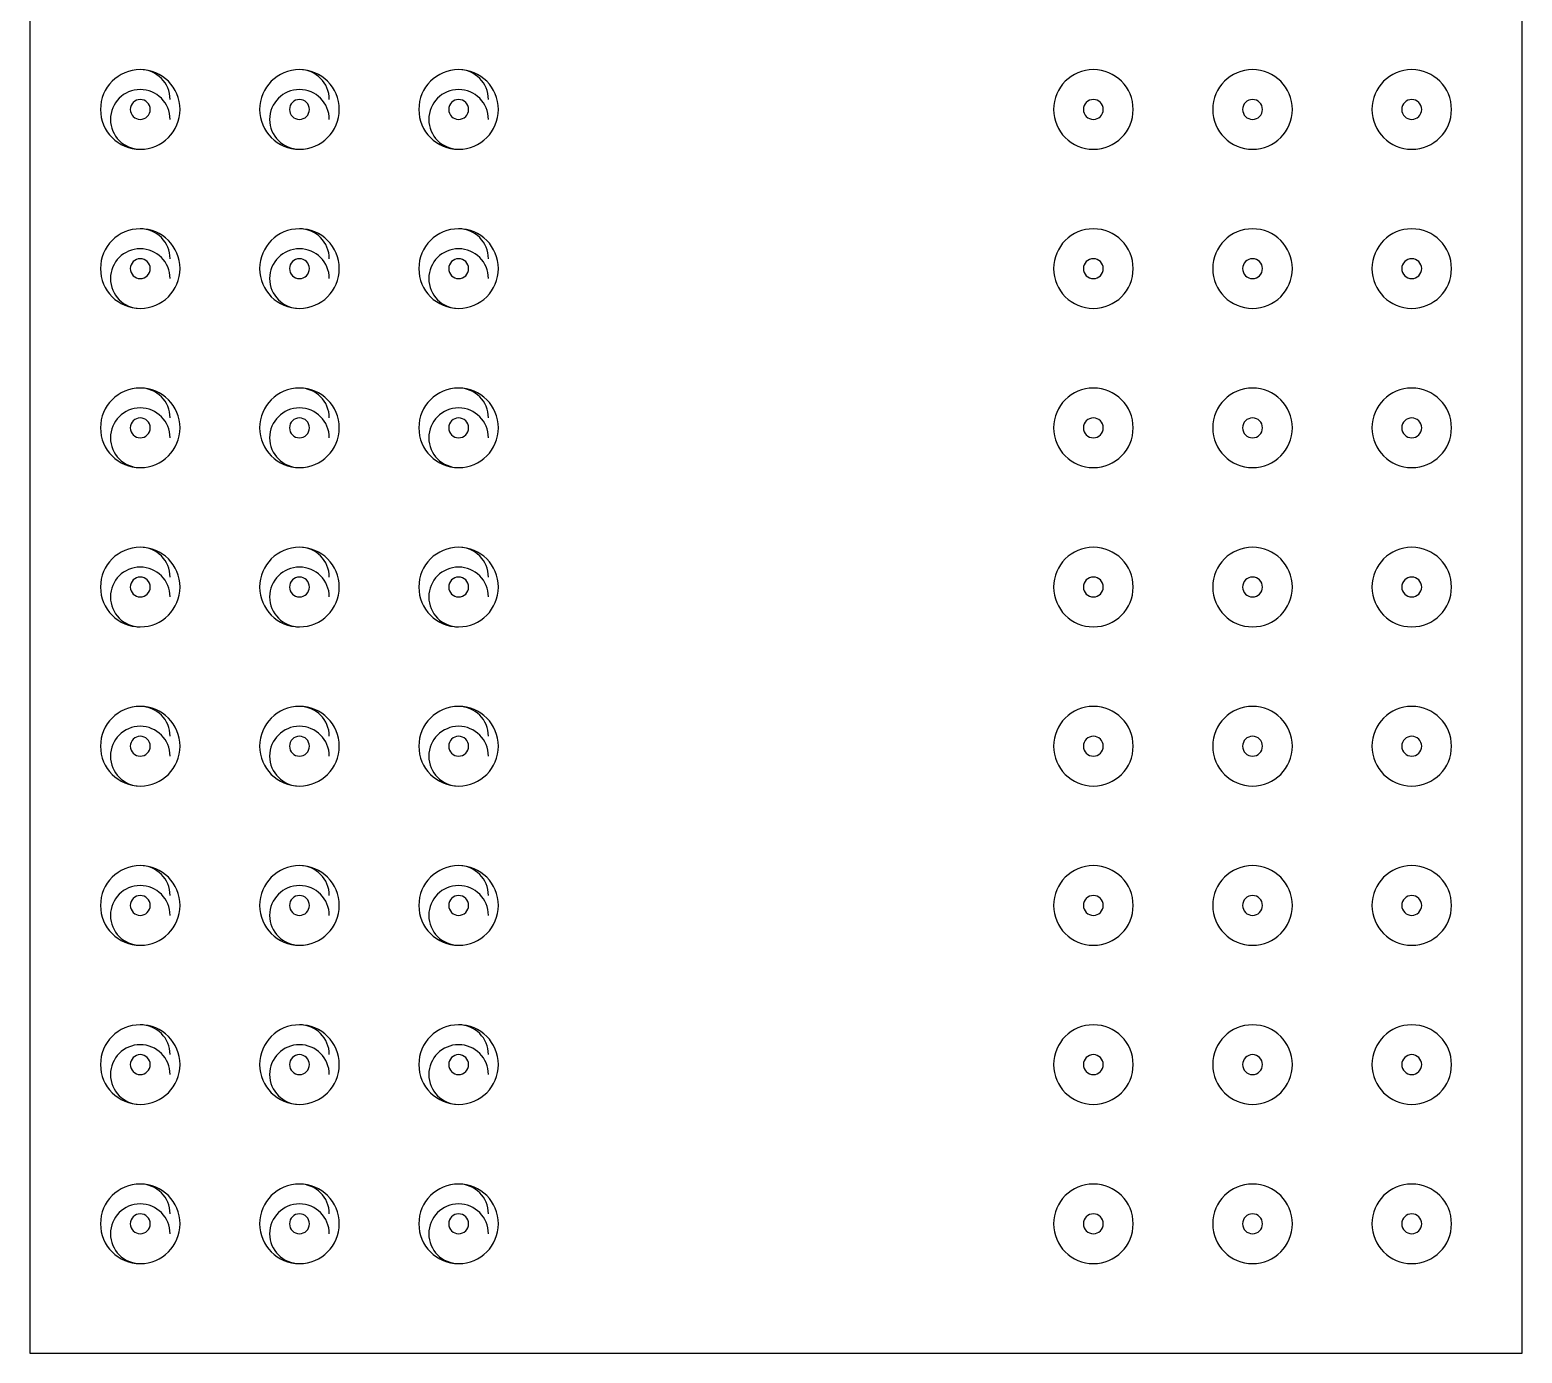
# Model space of a CAD drawing. Header units: millimetres. Extents: x -26.5 to 28.9, y -30 to 30.
# Drawn here: x -6.76 to 0.74, y -18.1 to -11.45 of the extents above; entities that cross this region are included whole.
import ezdxf

# ---------------------------------------------------------------- set-up
doc = ezdxf.new("R2010")
doc.units = ezdxf.units.MM
doc.layers.add('Feature', color=7, linetype='CONTINUOUS')

msp = doc.modelspace()

# ---------------------------------------------------------------- linework, layer by layer
at = {"layer": 'Feature'}
for p, q in [((-6.76, -4.8, 1.9), (-6.76, -18.1, 1.9)), ((-6.76, -4.8, 2.63), (-6.76, -18.1, 2.63)), ((-6.76, -4.8, 2.63), (-6.76, -18.1, 2.63)), ((-6.76, -4.8, 1.9), (-6.76, -18.1, 1.9)), ((0.74, -18.1, 1.9), (0.74, -4.8, 1.9)), ((0.74, -18.1, 2.63), (0.74, -4.8, 2.63)), ((0.74, -18.1, 2.63), (0.74, -4.8, 2.63)), ((0.74, -18.1, 1.9), (0.74, -4.8, 1.9)), ((-6.205, -11.65, 1.75), (-6.205, -11.65, 1.9)), ((-6.205, -11.65, 1.75), (-6.205, -11.65, 1.9)), ((-5.405, -11.65, 1.75), (-5.405, -11.65, 1.9)), ((-5.405, -11.65, 1.75), (-5.405, -11.65, 1.9)), ((-4.605, -11.65, 1.75), (-4.605, -11.65, 1.9)), ((-4.605, -11.65, 1.75), (-4.605, -11.65, 1.9)), ((-1.415, -11.65, 1.75), (-1.415, -11.65, 1.9)), ((-1.415, -11.65, 1.75), (-1.415, -11.65, 1.9)), ((-0.615, -11.65, 1.75), (-0.615, -11.65, 1.9)), ((-0.615, -11.65, 1.75), (-0.615, -11.65, 1.9)), ((0.185, -11.65, 1.75), (0.185, -11.65, 1.9)), ((0.185, -11.65, 1.75), (0.185, -11.65, 1.9)), ((-6.205, -12.05, 1.75), (-6.205, -12.05, 1.9)), ((-6.205, -12.05, 1.75), (-6.205, -12.05, 1.9)), ((-5.405, -12.05, 1.75), (-5.405, -12.05, 1.9)), ((-5.405, -12.05, 1.75), (-5.405, -12.05, 1.9)), ((-4.605, -12.05, 1.75), (-4.605, -12.05, 1.9)), ((-4.605, -12.05, 1.75), (-4.605, -12.05, 1.9)), ((-1.415, -12.05, 1.75), (-1.415, -12.05, 1.9)), ((-1.415, -12.05, 1.75), (-1.415, -12.05, 1.9)), ((-0.615, -12.05, 1.75), (-0.615, -12.05, 1.9)), ((-0.615, -12.05, 1.75), (-0.615, -12.05, 1.9)), ((0.185, -12.05, 1.75), (0.185, -12.05, 1.9)), ((0.185, -12.05, 1.75), (0.185, -12.05, 1.9)), ((-6.205, -12.45, 1.75), (-6.205, -12.45, 1.9)), ((-6.205, -12.45, 1.75), (-6.205, -12.45, 1.9)), ((-5.405, -12.45, 1.75), (-5.405, -12.45, 1.9)), ((-5.405, -12.45, 1.75), (-5.405, -12.45, 1.9)), ((-4.605, -12.45, 1.75), (-4.605, -12.45, 1.9)), ((-4.605, -12.45, 1.75), (-4.605, -12.45, 1.9)), ((-1.415, -12.45, 1.75), (-1.415, -12.45, 1.9)), ((-1.415, -12.45, 1.75), (-1.415, -12.45, 1.9)), ((-0.615, -12.45, 1.75), (-0.615, -12.45, 1.9)), ((-0.615, -12.45, 1.75), (-0.615, -12.45, 1.9)), ((0.185, -12.45, 1.75), (0.185, -12.45, 1.9)), ((0.185, -12.45, 1.75), (0.185, -12.45, 1.9)), ((-6.205, -12.85, 1.75), (-6.205, -12.85, 1.9)), ((-6.205, -12.85, 1.75), (-6.205, -12.85, 1.9)), ((-5.405, -12.85, 1.75), (-5.405, -12.85, 1.9)), ((-5.405, -12.85, 1.75), (-5.405, -12.85, 1.9)), ((-4.605, -12.85, 1.75), (-4.605, -12.85, 1.9)), ((-4.605, -12.85, 1.75), (-4.605, -12.85, 1.9)), ((-1.415, -12.85, 1.75), (-1.415, -12.85, 1.9)), ((-1.415, -12.85, 1.75), (-1.415, -12.85, 1.9)), ((-0.615, -12.85, 1.75), (-0.615, -12.85, 1.9)), ((-0.615, -12.85, 1.75), (-0.615, -12.85, 1.9)), ((0.185, -12.85, 1.75), (0.185, -12.85, 1.9)), ((0.185, -12.85, 1.75), (0.185, -12.85, 1.9)), ((-6.205, -13.25, 1.75), (-6.205, -13.25, 1.9)), ((-6.205, -13.25, 1.75), (-6.205, -13.25, 1.9)), ((-5.405, -13.25, 1.75), (-5.405, -13.25, 1.9)), ((-5.405, -13.25, 1.75), (-5.405, -13.25, 1.9)), ((-4.605, -13.25, 1.75), (-4.605, -13.25, 1.9)), ((-4.605, -13.25, 1.75), (-4.605, -13.25, 1.9)), ((-1.415, -13.25, 1.75), (-1.415, -13.25, 1.9)), ((-1.415, -13.25, 1.75), (-1.415, -13.25, 1.9)), ((-0.615, -13.25, 1.75), (-0.615, -13.25, 1.9)), ((-0.615, -13.25, 1.75), (-0.615, -13.25, 1.9)), ((0.185, -13.25, 1.75), (0.185, -13.25, 1.9)), ((0.185, -13.25, 1.75), (0.185, -13.25, 1.9)), ((-6.205, -13.65, 1.75), (-6.205, -13.65, 1.9)), ((-6.205, -13.65, 1.75), (-6.205, -13.65, 1.9)), ((-5.405, -13.65, 1.75), (-5.405, -13.65, 1.9)), ((-5.405, -13.65, 1.75), (-5.405, -13.65, 1.9)), ((-4.605, -13.65, 1.75), (-4.605, -13.65, 1.9)), ((-4.605, -13.65, 1.75), (-4.605, -13.65, 1.9)), ((-1.415, -13.65, 1.75), (-1.415, -13.65, 1.9)), ((-1.415, -13.65, 1.75), (-1.415, -13.65, 1.9)), ((-0.615, -13.65, 1.75), (-0.615, -13.65, 1.9)), ((-0.615, -13.65, 1.75), (-0.615, -13.65, 1.9)), ((0.185, -13.65, 1.75), (0.185, -13.65, 1.9)), ((0.185, -13.65, 1.75), (0.185, -13.65, 1.9)), ((-6.205, -14.05, 1.75), (-6.205, -14.05, 1.9)), ((-6.205, -14.05, 1.75), (-6.205, -14.05, 1.9)), ((-5.405, -14.05, 1.75), (-5.405, -14.05, 1.9)), ((-5.405, -14.05, 1.75), (-5.405, -14.05, 1.9)), ((-4.605, -14.05, 1.75), (-4.605, -14.05, 1.9)), ((-4.605, -14.05, 1.75), (-4.605, -14.05, 1.9)), ((-1.415, -14.05, 1.75), (-1.415, -14.05, 1.9)), ((-1.415, -14.05, 1.75), (-1.415, -14.05, 1.9)), ((-0.615, -14.05, 1.75), (-0.615, -14.05, 1.9)), ((-0.615, -14.05, 1.75), (-0.615, -14.05, 1.9)), ((0.185, -14.05, 1.75), (0.185, -14.05, 1.9)), ((0.185, -14.05, 1.75), (0.185, -14.05, 1.9)), ((-6.205, -14.45, 1.75), (-6.205, -14.45, 1.9)), ((-6.205, -14.45, 1.75), (-6.205, -14.45, 1.9)), ((-5.405, -14.45, 1.75), (-5.405, -14.45, 1.9)), ((-5.405, -14.45, 1.75), (-5.405, -14.45, 1.9)), ((-4.605, -14.45, 1.75), (-4.605, -14.45, 1.9)), ((-4.605, -14.45, 1.75), (-4.605, -14.45, 1.9)), ((-1.415, -14.45, 1.75), (-1.415, -14.45, 1.9)), ((-1.415, -14.45, 1.75), (-1.415, -14.45, 1.9)), ((-0.615, -14.45, 1.75), (-0.615, -14.45, 1.9)), ((-0.615, -14.45, 1.75), (-0.615, -14.45, 1.9)), ((0.185, -14.45, 1.75), (0.185, -14.45, 1.9)), ((0.185, -14.45, 1.75), (0.185, -14.45, 1.9)), ((-6.205, -14.85, 1.75), (-6.205, -14.85, 1.9)), ((-6.205, -14.85, 1.75), (-6.205, -14.85, 1.9)), ((-5.405, -14.85, 1.75), (-5.405, -14.85, 1.9)), ((-5.405, -14.85, 1.75), (-5.405, -14.85, 1.9)), ((-4.605, -14.85, 1.75), (-4.605, -14.85, 1.9)), ((-4.605, -14.85, 1.75), (-4.605, -14.85, 1.9)), ((-1.415, -14.85, 1.75), (-1.415, -14.85, 1.9)), ((-1.415, -14.85, 1.75), (-1.415, -14.85, 1.9)), ((-0.615, -14.85, 1.75), (-0.615, -14.85, 1.9)), ((-0.615, -14.85, 1.75), (-0.615, -14.85, 1.9)), ((0.185, -14.85, 1.75), (0.185, -14.85, 1.9)), ((0.185, -14.85, 1.75), (0.185, -14.85, 1.9)), ((-6.205, -15.25, 1.75), (-6.205, -15.25, 1.9)), ((-6.205, -15.25, 1.75), (-6.205, -15.25, 1.9)), ((-5.405, -15.25, 1.75), (-5.405, -15.25, 1.9)), ((-5.405, -15.25, 1.75), (-5.405, -15.25, 1.9)), ((-4.605, -15.25, 1.75), (-4.605, -15.25, 1.9)), ((-4.605, -15.25, 1.75), (-4.605, -15.25, 1.9)), ((-1.415, -15.25, 1.75), (-1.415, -15.25, 1.9)), ((-1.415, -15.25, 1.75), (-1.415, -15.25, 1.9)), ((-0.615, -15.25, 1.75), (-0.615, -15.25, 1.9)), ((-0.615, -15.25, 1.75), (-0.615, -15.25, 1.9)), ((0.185, -15.25, 1.75), (0.185, -15.25, 1.9)), ((0.185, -15.25, 1.75), (0.185, -15.25, 1.9)), ((-6.205, -15.65, 1.75), (-6.205, -15.65, 1.9)), ((-6.205, -15.65, 1.75), (-6.205, -15.65, 1.9)), ((-5.405, -15.65, 1.75), (-5.405, -15.65, 1.9)), ((-5.405, -15.65, 1.75), (-5.405, -15.65, 1.9)), ((-4.605, -15.65, 1.75), (-4.605, -15.65, 1.9)), ((-4.605, -15.65, 1.75), (-4.605, -15.65, 1.9)), ((-1.415, -15.65, 1.75), (-1.415, -15.65, 1.9)), ((-1.415, -15.65, 1.75), (-1.415, -15.65, 1.9)), ((-0.615, -15.65, 1.75), (-0.615, -15.65, 1.9)), ((-0.615, -15.65, 1.75), (-0.615, -15.65, 1.9)), ((0.185, -15.65, 1.75), (0.185, -15.65, 1.9)), ((0.185, -15.65, 1.75), (0.185, -15.65, 1.9)), ((-6.205, -16.05, 1.75), (-6.205, -16.05, 1.9)), ((-6.205, -16.05, 1.75), (-6.205, -16.05, 1.9)), ((-5.405, -16.05, 1.75), (-5.405, -16.05, 1.9)), ((-5.405, -16.05, 1.75), (-5.405, -16.05, 1.9)), ((-4.605, -16.05, 1.75), (-4.605, -16.05, 1.9)), ((-4.605, -16.05, 1.75), (-4.605, -16.05, 1.9)), ((-1.415, -16.05, 1.75), (-1.415, -16.05, 1.9)), ((-1.415, -16.05, 1.75), (-1.415, -16.05, 1.9)), ((-0.615, -16.05, 1.75), (-0.615, -16.05, 1.9)), ((-0.615, -16.05, 1.75), (-0.615, -16.05, 1.9)), ((0.185, -16.05, 1.75), (0.185, -16.05, 1.9)), ((0.185, -16.05, 1.75), (0.185, -16.05, 1.9)), ((-6.205, -16.45, 1.75), (-6.205, -16.45, 1.9)), ((-6.205, -16.45, 1.75), (-6.205, -16.45, 1.9)), ((-5.405, -16.45, 1.75), (-5.405, -16.45, 1.9)), ((-5.405, -16.45, 1.75), (-5.405, -16.45, 1.9)), ((-4.605, -16.45, 1.75), (-4.605, -16.45, 1.9)), ((-4.605, -16.45, 1.75), (-4.605, -16.45, 1.9)), ((-1.415, -16.45, 1.75), (-1.415, -16.45, 1.9)), ((-1.415, -16.45, 1.75), (-1.415, -16.45, 1.9)), ((-0.615, -16.45, 1.75), (-0.615, -16.45, 1.9)), ((-0.615, -16.45, 1.75), (-0.615, -16.45, 1.9)), ((0.185, -16.45, 1.75), (0.185, -16.45, 1.9)), ((0.185, -16.45, 1.75), (0.185, -16.45, 1.9)), ((-6.205, -16.85, 1.75), (-6.205, -16.85, 1.9)), ((-6.205, -16.85, 1.75), (-6.205, -16.85, 1.9)), ((-5.405, -16.85, 1.75), (-5.405, -16.85, 1.9)), ((-5.405, -16.85, 1.75), (-5.405, -16.85, 1.9)), ((-4.605, -16.85, 1.75), (-4.605, -16.85, 1.9)), ((-4.605, -16.85, 1.75), (-4.605, -16.85, 1.9)), ((-1.415, -16.85, 1.75), (-1.415, -16.85, 1.9)), ((-1.415, -16.85, 1.75), (-1.415, -16.85, 1.9)), ((-0.615, -16.85, 1.75), (-0.615, -16.85, 1.9)), ((-0.615, -16.85, 1.75), (-0.615, -16.85, 1.9)), ((0.185, -16.85, 1.75), (0.185, -16.85, 1.9)), ((0.185, -16.85, 1.75), (0.185, -16.85, 1.9)), ((-6.205, -17.25, 1.75), (-6.205, -17.25, 1.9)), ((-6.205, -17.25, 1.75), (-6.205, -17.25, 1.9)), ((-5.405, -17.25, 1.75), (-5.405, -17.25, 1.9)), ((-5.405, -17.25, 1.75), (-5.405, -17.25, 1.9)), ((-4.605, -17.25, 1.75), (-4.605, -17.25, 1.9)), ((-4.605, -17.25, 1.75), (-4.605, -17.25, 1.9)), ((-1.415, -17.25, 1.75), (-1.415, -17.25, 1.9)), ((-1.415, -17.25, 1.75), (-1.415, -17.25, 1.9)), ((-0.615, -17.25, 1.75), (-0.615, -17.25, 1.9)), ((-0.615, -17.25, 1.75), (-0.615, -17.25, 1.9)), ((0.185, -17.25, 1.75), (0.185, -17.25, 1.9)), ((0.185, -17.25, 1.75), (0.185, -17.25, 1.9)), ((-6.205, -17.65, 1.75), (-6.205, -17.65, 1.9)), ((-6.205, -17.65, 1.75), (-6.205, -17.65, 1.9)), ((-5.405, -17.65, 1.75), (-5.405, -17.65, 1.9)), ((-5.405, -17.65, 1.75), (-5.405, -17.65, 1.9)), ((-4.605, -17.65, 1.75), (-4.605, -17.65, 1.9)), ((-4.605, -17.65, 1.75), (-4.605, -17.65, 1.9)), ((-1.415, -17.65, 1.75), (-1.415, -17.65, 1.9)), ((-1.415, -17.65, 1.75), (-1.415, -17.65, 1.9)), ((-0.615, -17.65, 1.75), (-0.615, -17.65, 1.9)), ((-0.615, -17.65, 1.75), (-0.615, -17.65, 1.9)), ((0.185, -17.65, 1.75), (0.185, -17.65, 1.9)), ((0.185, -17.65, 1.75), (0.185, -17.65, 1.9)), ((-6.76, -18.1, 2.63), (-6.76, -18.1, 1.9)), ((-6.76, -18.1, 1.9), (0.74, -18.1, 1.9)), ((-6.76, -18.1, 2.63), (0.74, -18.1, 2.63)), ((-6.76, -18.1, 2.63), (-6.76, -18.1, 1.9)), ((-6.76, -18.1, 2.63), (0.74, -18.1, 2.63)), ((-6.76, -18.1, 1.9), (0.74, -18.1, 1.9)), ((0.74, -18.1, 2.63), (0.74, -18.1, 1.9)), ((0.74, -18.1, 2.63), (0.74, -18.1, 1.9))]:
    msp.add_line(p, q, dxfattribs=at)
for centre, radius, start, end in [((-6.205, -11.85, 1.9), 0.2, 90, -90), ((-6.205, -11.85, 1.75), 0.2, 90, -90), ((-6.205, -11.85, 1.9), 0.2, 90, -90), ((-6.205, -11.85, 1.75), 0.2, 90, -90), ((-6.205, -11.85, 1.75), 0.2, -90, 90), ((-6.205, -11.8, 1.75), 0.15, 0, 90), ((-6.205, -11.85, 1.75), 0.2, -90, 90), ((-6.205, -11.85, 1.9), 0.2, -90, 90), ((-6.205, -11.85, 1.9), 0.2, -90, 90), ((-6.205, -11.8, 1.75), 0.15, 0, 90), ((-5.405, -11.85, 1.9), 0.2, 90, -90), ((-5.405, -11.85, 1.75), 0.2, 90, -90), ((-5.405, -11.85, 1.9), 0.2, 90, -90), ((-5.405, -11.85, 1.75), 0.2, 90, -90), ((-5.405, -11.85, 1.75), 0.2, -90, 90), ((-5.405, -11.8, 1.75), 0.15, 0, 90), ((-5.405, -11.85, 1.75), 0.2, -90, 90), ((-5.405, -11.85, 1.9), 0.2, -90, 90), ((-5.405, -11.85, 1.9), 0.2, -90, 90), ((-5.405, -11.8, 1.75), 0.15, 0, 90), ((-4.605, -11.85, 1.9), 0.2, 90, -90), ((-4.605, -11.85, 1.75), 0.2, 90, -90), ((-4.605, -11.85, 1.9), 0.2, 90, -90), ((-4.605, -11.85, 1.75), 0.2, 90, -90), ((-4.605, -11.85, 1.75), 0.2, -90, 90), ((-4.605, -11.8, 1.75), 0.15, 0, 90), ((-4.605, -11.85, 1.75), 0.2, -90, 90), ((-4.605, -11.85, 1.9), 0.2, -90, 90), ((-4.605, -11.85, 1.9), 0.2, -90, 90), ((-4.605, -11.8, 1.75), 0.15, 0, 90), ((-1.415, -11.85, 1.9), 0.2, 90, -90), ((-1.415, -11.85, 1.75), 0.2, 90, -90), ((-1.415, -11.85, 1.9), 0.2, 90, -90), ((-1.415, -11.85, 1.75), 0.2, 90, -90), ((-1.415, -11.85, 1.75), 0.2, -90, 90), ((-1.415, -11.85, 1.75), 0.2, -90, 90), ((-1.415, -11.85, 1.9), 0.2, -90, 90), ((-1.415, -11.85, 1.9), 0.2, -90, 90), ((-0.615, -11.85, 1.9), 0.2, 90, -90), ((-0.615, -11.85, 1.75), 0.2, 90, -90), ((-0.615, -11.85, 1.9), 0.2, 90, -90), ((-0.615, -11.85, 1.75), 0.2, 90, -90), ((-0.615, -11.85, 1.75), 0.2, -90, 90), ((-0.615, -11.85, 1.75), 0.2, -90, 90), ((-0.615, -11.85, 1.9), 0.2, -90, 90), ((-0.615, -11.85, 1.9), 0.2, -90, 90), ((0.185, -11.85, 1.9), 0.2, 90, -90), ((0.185, -11.85, 1.75), 0.2, 90, -90), ((0.185, -11.85, 1.9), 0.2, 90, -90), ((0.185, -11.85, 1.75), 0.2, 90, -90), ((0.185, -11.85, 1.75), 0.2, -90, 90), ((0.185, -11.85, 1.75), 0.2, -90, 90), ((0.185, -11.85, 1.9), 0.2, -90, 90), ((0.185, -11.85, 1.9), 0.2, -90, 90), ((-6.205, -11.9, 1.75), 0.15, 0, -90), ((-6.205, -11.9, 1.75), 0.15, 0, -90), ((-5.405, -11.9, 1.75), 0.15, 0, -90), ((-5.405, -11.9, 1.75), 0.15, 0, -90), ((-4.605, -11.9, 1.75), 0.15, 0, -90), ((-4.605, -11.9, 1.75), 0.15, 0, -90), ((-6.205, -11.85, 1.6), 0.05, 90, -90), ((-6.205, -11.85, 1.6), 0.05, 90, -90), ((-6.205, -11.85, 1.6), 0.05, -90, 90), ((-6.205, -11.85, 1.6), 0.05, -90, 90), ((-5.405, -11.85, 1.6), 0.05, 90, -90), ((-5.405, -11.85, 1.6), 0.05, 90, -90), ((-5.405, -11.85, 1.6), 0.05, -90, 90), ((-5.405, -11.85, 1.6), 0.05, -90, 90), ((-4.605, -11.85, 1.6), 0.05, 90, -90), ((-4.605, -11.85, 1.6), 0.05, 90, -90), ((-4.605, -11.85, 1.6), 0.05, -90, 90), ((-4.605, -11.85, 1.6), 0.05, -90, 90), ((-1.415, -11.85, 1.6), 0.05, 90, -90), ((-1.415, -11.85, 1.6), 0.05, 90, -90), ((-1.415, -11.85, 1.6), 0.05, -90, 90), ((-1.415, -11.8, 1.75), 0, 90, 0), ((-1.415, -11.85, 1.6), 0.05, -90, 90), ((-1.415, -11.8, 1.75), 0, 90, 0), ((-0.615, -11.85, 1.6), 0.05, 90, -90), ((-0.615, -11.85, 1.6), 0.05, 90, -90), ((-0.615, -11.85, 1.6), 0.05, -90, 90), ((-0.615, -11.8, 1.75), 0, 90, 0), ((-0.615, -11.85, 1.6), 0.05, -90, 90), ((-0.615, -11.8, 1.75), 0, 90, 0), ((0.185, -11.85, 1.6), 0.05, 90, -90), ((0.185, -11.85, 1.6), 0.05, 90, -90), ((0.185, -11.85, 1.6), 0.05, -90, 90), ((0.185, -11.8, 1.75), 0, 90, 0), ((0.185, -11.85, 1.6), 0.05, -90, 90), ((0.185, -11.8, 1.75), 0, 90, 0), ((-1.415, -11.9, 1.75), 0, -90, 0), ((-1.415, -11.9, 1.75), 0, -90, 0), ((-0.615, -11.9, 1.75), 0, -90, 0), ((-0.615, -11.9, 1.75), 0, -90, 0), ((0.185, -11.9, 1.75), 0, -90, 0), ((0.185, -11.9, 1.75), 0, -90, 0), ((-6.205, -12.6, 1.75), 0.15, 0, 90), ((-6.205, -12.6, 1.75), 0.15, 0, 90), ((-5.405, -12.6, 1.75), 0.15, 0, 90), ((-5.405, -12.6, 1.75), 0.15, 0, 90), ((-4.605, -12.6, 1.75), 0.15, 0, 90), ((-4.605, -12.6, 1.75), 0.15, 0, 90), ((-6.205, -12.65, 1.9), 0.2, 90, -90), ((-6.205, -12.65, 1.75), 0.2, 90, -90), ((-6.205, -12.65, 1.9), 0.2, 90, -90), ((-6.205, -12.65, 1.75), 0.2, 90, -90), ((-6.205, -12.65, 1.75), 0.2, -90, 90), ((-6.205, -12.65, 1.75), 0.2, -90, 90), ((-6.205, -12.65, 1.9), 0.2, -90, 90), ((-6.205, -12.65, 1.9), 0.2, -90, 90), ((-5.405, -12.65, 1.9), 0.2, 90, -90), ((-5.405, -12.65, 1.75), 0.2, 90, -90), ((-5.405, -12.65, 1.9), 0.2, 90, -90), ((-5.405, -12.65, 1.75), 0.2, 90, -90), ((-5.405, -12.65, 1.75), 0.2, -90, 90), ((-5.405, -12.65, 1.75), 0.2, -90, 90), ((-5.405, -12.65, 1.9), 0.2, -90, 90), ((-5.405, -12.65, 1.9), 0.2, -90, 90), ((-4.605, -12.65, 1.9), 0.2, 90, -90), ((-4.605, -12.65, 1.75), 0.2, 90, -90), ((-4.605, -12.65, 1.9), 0.2, 90, -90), ((-4.605, -12.65, 1.75), 0.2, 90, -90), ((-4.605, -12.65, 1.75), 0.2, -90, 90), ((-4.605, -12.65, 1.75), 0.2, -90, 90), ((-4.605, -12.65, 1.9), 0.2, -90, 90), ((-4.605, -12.65, 1.9), 0.2, -90, 90), ((-1.415, -12.65, 1.9), 0.2, 90, -90), ((-1.415, -12.65, 1.75), 0.2, 90, -90), ((-1.415, -12.65, 1.9), 0.2, 90, -90), ((-1.415, -12.65, 1.75), 0.2, 90, -90), ((-1.415, -12.65, 1.75), 0.2, -90, 90), ((-1.415, -12.65, 1.75), 0.2, -90, 90), ((-1.415, -12.65, 1.9), 0.2, -90, 90), ((-1.415, -12.65, 1.9), 0.2, -90, 90), ((-0.615, -12.65, 1.9), 0.2, 90, -90), ((-0.615, -12.65, 1.75), 0.2, 90, -90), ((-0.615, -12.65, 1.9), 0.2, 90, -90), ((-0.615, -12.65, 1.75), 0.2, 90, -90), ((-0.615, -12.65, 1.75), 0.2, -90, 90), ((-0.615, -12.65, 1.75), 0.2, -90, 90), ((-0.615, -12.65, 1.9), 0.2, -90, 90), ((-0.615, -12.65, 1.9), 0.2, -90, 90), ((0.185, -12.65, 1.9), 0.2, 90, -90), ((0.185, -12.65, 1.75), 0.2, 90, -90), ((0.185, -12.65, 1.9), 0.2, 90, -90), ((0.185, -12.65, 1.75), 0.2, 90, -90), ((0.185, -12.65, 1.75), 0.2, -90, 90), ((0.185, -12.65, 1.75), 0.2, -90, 90), ((0.185, -12.65, 1.9), 0.2, -90, 90), ((0.185, -12.65, 1.9), 0.2, -90, 90), ((-6.205, -12.7, 1.75), 0.15, 0, -90), ((-6.205, -12.7, 1.75), 0.15, 0, -90), ((-6.205, -12.65, 1.6), 0.05, 90, -90), ((-6.205, -12.65, 1.6), 0.05, 90, -90), ((-6.205, -12.65, 1.6), 0.05, -90, 90), ((-6.205, -12.65, 1.6), 0.05, -90, 90), ((-5.405, -12.7, 1.75), 0.15, 0, -90), ((-5.405, -12.7, 1.75), 0.15, 0, -90), ((-5.405, -12.65, 1.6), 0.05, 90, -90), ((-5.405, -12.65, 1.6), 0.05, 90, -90), ((-5.405, -12.65, 1.6), 0.05, -90, 90), ((-5.405, -12.65, 1.6), 0.05, -90, 90), ((-4.605, -12.7, 1.75), 0.15, 0, -90), ((-4.605, -12.7, 1.75), 0.15, 0, -90), ((-4.605, -12.65, 1.6), 0.05, 90, -90), ((-4.605, -12.65, 1.6), 0.05, 90, -90), ((-4.605, -12.65, 1.6), 0.05, -90, 90), ((-4.605, -12.65, 1.6), 0.05, -90, 90), ((-1.415, -12.65, 1.6), 0.05, 90, -90), ((-1.415, -12.65, 1.6), 0.05, 90, -90), ((-1.415, -12.65, 1.6), 0.05, -90, 90), ((-1.415, -12.6, 1.75), 0, 90, 0), ((-1.415, -12.65, 1.6), 0.05, -90, 90), ((-1.415, -12.6, 1.75), 0, 90, 0), ((-0.615, -12.65, 1.6), 0.05, 90, -90), ((-0.615, -12.65, 1.6), 0.05, 90, -90), ((-0.615, -12.65, 1.6), 0.05, -90, 90), ((-0.615, -12.6, 1.75), 0, 90, 0), ((-0.615, -12.65, 1.6), 0.05, -90, 90), ((-0.615, -12.6, 1.75), 0, 90, 0), ((0.185, -12.65, 1.6), 0.05, 90, -90), ((0.185, -12.65, 1.6), 0.05, 90, -90), ((0.185, -12.65, 1.6), 0.05, -90, 90), ((0.185, -12.6, 1.75), 0, 90, 0), ((0.185, -12.65, 1.6), 0.05, -90, 90), ((0.185, -12.6, 1.75), 0, 90, 0), ((-1.415, -12.7, 1.75), 0, -90, 0), ((-1.415, -12.7, 1.75), 0, -90, 0), ((-0.615, -12.7, 1.75), 0, -90, 0), ((-0.615, -12.7, 1.75), 0, -90, 0), ((0.185, -12.7, 1.75), 0, -90, 0), ((0.185, -12.7, 1.75), 0, -90, 0), ((-6.205, -13.45, 1.9), 0.2, 90, -90), ((-6.205, -13.45, 1.75), 0.2, 90, -90), ((-6.205, -13.45, 1.9), 0.2, 90, -90), ((-6.205, -13.45, 1.75), 0.2, 90, -90), ((-6.205, -13.45, 1.75), 0.2, -90, 90), ((-6.205, -13.4, 1.75), 0.15, 0, 90), ((-6.205, -13.45, 1.75), 0.2, -90, 90), ((-6.205, -13.45, 1.9), 0.2, -90, 90), ((-6.205, -13.45, 1.9), 0.2, -90, 90), ((-6.205, -13.4, 1.75), 0.15, 0, 90), ((-5.405, -13.45, 1.9), 0.2, 90, -90), ((-5.405, -13.45, 1.75), 0.2, 90, -90), ((-5.405, -13.45, 1.9), 0.2, 90, -90), ((-5.405, -13.45, 1.75), 0.2, 90, -90), ((-5.405, -13.45, 1.75), 0.2, -90, 90), ((-5.405, -13.4, 1.75), 0.15, 0, 90), ((-5.405, -13.45, 1.75), 0.2, -90, 90), ((-5.405, -13.45, 1.9), 0.2, -90, 90), ((-5.405, -13.45, 1.9), 0.2, -90, 90), ((-5.405, -13.4, 1.75), 0.15, 0, 90), ((-4.605, -13.45, 1.9), 0.2, 90, -90), ((-4.605, -13.45, 1.75), 0.2, 90, -90), ((-4.605, -13.45, 1.9), 0.2, 90, -90), ((-4.605, -13.45, 1.75), 0.2, 90, -90), ((-4.605, -13.45, 1.75), 0.2, -90, 90), ((-4.605, -13.4, 1.75), 0.15, 0, 90), ((-4.605, -13.45, 1.75), 0.2, -90, 90), ((-4.605, -13.45, 1.9), 0.2, -90, 90), ((-4.605, -13.45, 1.9), 0.2, -90, 90), ((-4.605, -13.4, 1.75), 0.15, 0, 90), ((-1.415, -13.45, 1.9), 0.2, 90, -90), ((-1.415, -13.45, 1.75), 0.2, 90, -90), ((-1.415, -13.45, 1.9), 0.2, 90, -90), ((-1.415, -13.45, 1.75), 0.2, 90, -90), ((-1.415, -13.45, 1.75), 0.2, -90, 90), ((-1.415, -13.45, 1.75), 0.2, -90, 90), ((-1.415, -13.45, 1.9), 0.2, -90, 90), ((-1.415, -13.45, 1.9), 0.2, -90, 90), ((-0.615, -13.45, 1.9), 0.2, 90, -90), ((-0.615, -13.45, 1.75), 0.2, 90, -90), ((-0.615, -13.45, 1.9), 0.2, 90, -90), ((-0.615, -13.45, 1.75), 0.2, 90, -90), ((-0.615, -13.45, 1.75), 0.2, -90, 90), ((-0.615, -13.45, 1.75), 0.2, -90, 90), ((-0.615, -13.45, 1.9), 0.2, -90, 90), ((-0.615, -13.45, 1.9), 0.2, -90, 90), ((0.185, -13.45, 1.9), 0.2, 90, -90), ((0.185, -13.45, 1.75), 0.2, 90, -90), ((0.185, -13.45, 1.9), 0.2, 90, -90), ((0.185, -13.45, 1.75), 0.2, 90, -90), ((0.185, -13.45, 1.75), 0.2, -90, 90), ((0.185, -13.45, 1.75), 0.2, -90, 90), ((0.185, -13.45, 1.9), 0.2, -90, 90), ((0.185, -13.45, 1.9), 0.2, -90, 90), ((-6.205, -13.5, 1.75), 0.15, 0, -90), ((-6.205, -13.5, 1.75), 0.15, 0, -90), ((-5.405, -13.5, 1.75), 0.15, 0, -90), ((-5.405, -13.5, 1.75), 0.15, 0, -90), ((-4.605, -13.5, 1.75), 0.15, 0, -90), ((-4.605, -13.5, 1.75), 0.15, 0, -90), ((-6.205, -13.45, 1.6), 0.05, 90, -90), ((-6.205, -13.45, 1.6), 0.05, 90, -90), ((-6.205, -13.45, 1.6), 0.05, -90, 90), ((-6.205, -13.45, 1.6), 0.05, -90, 90), ((-5.405, -13.45, 1.6), 0.05, 90, -90), ((-5.405, -13.45, 1.6), 0.05, 90, -90), ((-5.405, -13.45, 1.6), 0.05, -90, 90), ((-5.405, -13.45, 1.6), 0.05, -90, 90), ((-4.605, -13.45, 1.6), 0.05, 90, -90), ((-4.605, -13.45, 1.6), 0.05, 90, -90), ((-4.605, -13.45, 1.6), 0.05, -90, 90), ((-4.605, -13.45, 1.6), 0.05, -90, 90), ((-1.415, -13.45, 1.6), 0.05, 90, -90), ((-1.415, -13.45, 1.6), 0.05, 90, -90), ((-1.415, -13.45, 1.6), 0.05, -90, 90), ((-1.415, -13.4, 1.75), 0, 90, 0), ((-1.415, -13.45, 1.6), 0.05, -90, 90), ((-1.415, -13.4, 1.75), 0, 90, 0), ((-0.615, -13.45, 1.6), 0.05, 90, -90), ((-0.615, -13.45, 1.6), 0.05, 90, -90), ((-0.615, -13.45, 1.6), 0.05, -90, 90), ((-0.615, -13.4, 1.75), 0, 90, 0), ((-0.615, -13.45, 1.6), 0.05, -90, 90), ((-0.615, -13.4, 1.75), 0, 90, 0), ((0.185, -13.45, 1.6), 0.05, 90, -90), ((0.185, -13.45, 1.6), 0.05, 90, -90), ((0.185, -13.45, 1.6), 0.05, -90, 90), ((0.185, -13.4, 1.75), 0, 90, 0), ((0.185, -13.45, 1.6), 0.05, -90, 90), ((0.185, -13.4, 1.75), 0, 90, 0), ((-1.415, -13.5, 1.75), 0, -90, 0), ((-1.415, -13.5, 1.75), 0, -90, 0), ((-0.615, -13.5, 1.75), 0, -90, 0), ((-0.615, -13.5, 1.75), 0, -90, 0), ((0.185, -13.5, 1.75), 0, -90, 0), ((0.185, -13.5, 1.75), 0, -90, 0), ((-6.205, -14.25, 1.9), 0.2, 90, -90), ((-6.205, -14.25, 1.75), 0.2, 90, -90), ((-6.205, -14.25, 1.9), 0.2, 90, -90), ((-6.205, -14.25, 1.75), 0.2, 90, -90), ((-6.205, -14.25, 1.75), 0.2, -90, 90), ((-6.205, -14.2, 1.75), 0.15, 0, 90), ((-6.205, -14.25, 1.75), 0.2, -90, 90), ((-6.205, -14.25, 1.9), 0.2, -90, 90), ((-6.205, -14.25, 1.9), 0.2, -90, 90), ((-6.205, -14.2, 1.75), 0.15, 0, 90), ((-5.405, -14.25, 1.9), 0.2, 90, -90), ((-5.405, -14.25, 1.75), 0.2, 90, -90), ((-5.405, -14.25, 1.9), 0.2, 90, -90), ((-5.405, -14.25, 1.75), 0.2, 90, -90), ((-5.405, -14.25, 1.75), 0.2, -90, 90), ((-5.405, -14.2, 1.75), 0.15, 0, 90), ((-5.405, -14.25, 1.75), 0.2, -90, 90), ((-5.405, -14.25, 1.9), 0.2, -90, 90), ((-5.405, -14.25, 1.9), 0.2, -90, 90), ((-5.405, -14.2, 1.75), 0.15, 0, 90), ((-4.605, -14.25, 1.9), 0.2, 90, -90), ((-4.605, -14.25, 1.75), 0.2, 90, -90), ((-4.605, -14.25, 1.9), 0.2, 90, -90), ((-4.605, -14.25, 1.75), 0.2, 90, -90), ((-4.605, -14.25, 1.75), 0.2, -90, 90), ((-4.605, -14.2, 1.75), 0.15, 0, 90), ((-4.605, -14.25, 1.75), 0.2, -90, 90), ((-4.605, -14.25, 1.9), 0.2, -90, 90), ((-4.605, -14.25, 1.9), 0.2, -90, 90), ((-4.605, -14.2, 1.75), 0.15, 0, 90), ((-1.415, -14.25, 1.9), 0.2, 90, -90), ((-1.415, -14.25, 1.75), 0.2, 90, -90), ((-1.415, -14.25, 1.9), 0.2, 90, -90), ((-1.415, -14.25, 1.75), 0.2, 90, -90), ((-1.415, -14.25, 1.75), 0.2, -90, 90), ((-1.415, -14.25, 1.75), 0.2, -90, 90), ((-1.415, -14.25, 1.9), 0.2, -90, 90), ((-1.415, -14.25, 1.9), 0.2, -90, 90), ((-0.615, -14.25, 1.9), 0.2, 90, -90), ((-0.615, -14.25, 1.75), 0.2, 90, -90), ((-0.615, -14.25, 1.9), 0.2, 90, -90), ((-0.615, -14.25, 1.75), 0.2, 90, -90), ((-0.615, -14.25, 1.75), 0.2, -90, 90), ((-0.615, -14.25, 1.75), 0.2, -90, 90), ((-0.615, -14.25, 1.9), 0.2, -90, 90), ((-0.615, -14.25, 1.9), 0.2, -90, 90), ((0.185, -14.25, 1.9), 0.2, 90, -90), ((0.185, -14.25, 1.75), 0.2, 90, -90), ((0.185, -14.25, 1.9), 0.2, 90, -90), ((0.185, -14.25, 1.75), 0.2, 90, -90), ((0.185, -14.25, 1.75), 0.2, -90, 90), ((0.185, -14.25, 1.75), 0.2, -90, 90), ((0.185, -14.25, 1.9), 0.2, -90, 90), ((0.185, -14.25, 1.9), 0.2, -90, 90), ((-6.205, -14.3, 1.75), 0.15, 0, -90), ((-6.205, -14.3, 1.75), 0.15, 0, -90), ((-5.405, -14.3, 1.75), 0.15, 0, -90), ((-5.405, -14.3, 1.75), 0.15, 0, -90), ((-4.605, -14.3, 1.75), 0.15, 0, -90), ((-4.605, -14.3, 1.75), 0.15, 0, -90), ((-6.205, -14.25, 1.6), 0.05, 90, -90), ((-6.205, -14.25, 1.6), 0.05, 90, -90), ((-6.205, -14.25, 1.6), 0.05, -90, 90), ((-6.205, -14.25, 1.6), 0.05, -90, 90), ((-5.405, -14.25, 1.6), 0.05, 90, -90), ((-5.405, -14.25, 1.6), 0.05, 90, -90), ((-5.405, -14.25, 1.6), 0.05, -90, 90), ((-5.405, -14.25, 1.6), 0.05, -90, 90), ((-4.605, -14.25, 1.6), 0.05, 90, -90), ((-4.605, -14.25, 1.6), 0.05, 90, -90), ((-4.605, -14.25, 1.6), 0.05, -90, 90), ((-4.605, -14.25, 1.6), 0.05, -90, 90), ((-1.415, -14.25, 1.6), 0.05, 90, -90), ((-1.415, -14.25, 1.6), 0.05, 90, -90), ((-1.415, -14.25, 1.6), 0.05, -90, 90), ((-1.415, -14.2, 1.75), 0, 90, 0), ((-1.415, -14.25, 1.6), 0.05, -90, 90), ((-1.415, -14.2, 1.75), 0, 90, 0), ((-0.615, -14.25, 1.6), 0.05, 90, -90), ((-0.615, -14.25, 1.6), 0.05, 90, -90), ((-0.615, -14.25, 1.6), 0.05, -90, 90), ((-0.615, -14.2, 1.75), 0, 90, 0), ((-0.615, -14.25, 1.6), 0.05, -90, 90), ((-0.615, -14.2, 1.75), 0, 90, 0), ((0.185, -14.25, 1.6), 0.05, 90, -90), ((0.185, -14.25, 1.6), 0.05, 90, -90), ((0.185, -14.25, 1.6), 0.05, -90, 90), ((0.185, -14.2, 1.75), 0, 90, 0), ((0.185, -14.25, 1.6), 0.05, -90, 90), ((0.185, -14.2, 1.75), 0, 90, 0), ((-1.415, -14.3, 1.75), 0, -90, 0), ((-1.415, -14.3, 1.75), 0, -90, 0), ((-0.615, -14.3, 1.75), 0, -90, 0), ((-0.615, -14.3, 1.75), 0, -90, 0), ((0.185, -14.3, 1.75), 0, -90, 0), ((0.185, -14.3, 1.75), 0, -90, 0), ((-6.205, -15, 1.75), 0.15, 0, 90), ((-6.205, -15, 1.75), 0.15, 0, 90), ((-5.405, -15, 1.75), 0.15, 0, 90), ((-5.405, -15, 1.75), 0.15, 0, 90), ((-4.605, -15, 1.75), 0.15, 0, 90), ((-4.605, -15, 1.75), 0.15, 0, 90), ((-6.205, -15.05, 1.9), 0.2, 90, -90), ((-6.205, -15.05, 1.75), 0.2, 90, -90), ((-6.205, -15.05, 1.9), 0.2, 90, -90), ((-6.205, -15.05, 1.75), 0.2, 90, -90), ((-6.205, -15.05, 1.75), 0.2, -90, 90), ((-6.205, -15.05, 1.75), 0.2, -90, 90), ((-6.205, -15.05, 1.9), 0.2, -90, 90), ((-6.205, -15.05, 1.9), 0.2, -90, 90), ((-5.405, -15.05, 1.9), 0.2, 90, -90), ((-5.405, -15.05, 1.75), 0.2, 90, -90), ((-5.405, -15.05, 1.9), 0.2, 90, -90), ((-5.405, -15.05, 1.75), 0.2, 90, -90), ((-5.405, -15.05, 1.75), 0.2, -90, 90), ((-5.405, -15.05, 1.75), 0.2, -90, 90), ((-5.405, -15.05, 1.9), 0.2, -90, 90), ((-5.405, -15.05, 1.9), 0.2, -90, 90), ((-4.605, -15.05, 1.9), 0.2, 90, -90), ((-4.605, -15.05, 1.75), 0.2, 90, -90), ((-4.605, -15.05, 1.9), 0.2, 90, -90), ((-4.605, -15.05, 1.75), 0.2, 90, -90), ((-4.605, -15.05, 1.75), 0.2, -90, 90), ((-4.605, -15.05, 1.75), 0.2, -90, 90), ((-4.605, -15.05, 1.9), 0.2, -90, 90), ((-4.605, -15.05, 1.9), 0.2, -90, 90), ((-1.415, -15.05, 1.9), 0.2, 90, -90), ((-1.415, -15.05, 1.75), 0.2, 90, -90), ((-1.415, -15.05, 1.9), 0.2, 90, -90), ((-1.415, -15.05, 1.75), 0.2, 90, -90), ((-1.415, -15.05, 1.75), 0.2, -90, 90), ((-1.415, -15.05, 1.75), 0.2, -90, 90), ((-1.415, -15.05, 1.9), 0.2, -90, 90), ((-1.415, -15.05, 1.9), 0.2, -90, 90), ((-0.615, -15.05, 1.9), 0.2, 90, -90), ((-0.615, -15.05, 1.75), 0.2, 90, -90), ((-0.615, -15.05, 1.9), 0.2, 90, -90), ((-0.615, -15.05, 1.75), 0.2, 90, -90), ((-0.615, -15.05, 1.75), 0.2, -90, 90), ((-0.615, -15.05, 1.75), 0.2, -90, 90), ((-0.615, -15.05, 1.9), 0.2, -90, 90), ((-0.615, -15.05, 1.9), 0.2, -90, 90), ((0.185, -15.05, 1.9), 0.2, 90, -90), ((0.185, -15.05, 1.75), 0.2, 90, -90), ((0.185, -15.05, 1.9), 0.2, 90, -90), ((0.185, -15.05, 1.75), 0.2, 90, -90), ((0.185, -15.05, 1.75), 0.2, -90, 90), ((0.185, -15.05, 1.75), 0.2, -90, 90), ((0.185, -15.05, 1.9), 0.2, -90, 90), ((0.185, -15.05, 1.9), 0.2, -90, 90), ((-6.205, -15.1, 1.75), 0.15, 0, -90), ((-6.205, -15.1, 1.75), 0.15, 0, -90), ((-6.205, -15.05, 1.6), 0.05, 90, -90), ((-6.205, -15.05, 1.6), 0.05, 90, -90), ((-6.205, -15.05, 1.6), 0.05, -90, 90), ((-6.205, -15.05, 1.6), 0.05, -90, 90), ((-5.405, -15.1, 1.75), 0.15, 0, -90), ((-5.405, -15.1, 1.75), 0.15, 0, -90), ((-5.405, -15.05, 1.6), 0.05, 90, -90), ((-5.405, -15.05, 1.6), 0.05, 90, -90), ((-5.405, -15.05, 1.6), 0.05, -90, 90), ((-5.405, -15.05, 1.6), 0.05, -90, 90), ((-4.605, -15.1, 1.75), 0.15, 0, -90), ((-4.605, -15.1, 1.75), 0.15, 0, -90), ((-4.605, -15.05, 1.6), 0.05, 90, -90), ((-4.605, -15.05, 1.6), 0.05, 90, -90), ((-4.605, -15.05, 1.6), 0.05, -90, 90), ((-4.605, -15.05, 1.6), 0.05, -90, 90), ((-1.415, -15.05, 1.6), 0.05, 90, -90), ((-1.415, -15.05, 1.6), 0.05, 90, -90), ((-1.415, -15.05, 1.6), 0.05, -90, 90), ((-1.415, -15, 1.75), 0, 90, 0), ((-1.415, -15.05, 1.6), 0.05, -90, 90), ((-1.415, -15, 1.75), 0, 90, 0), ((-0.615, -15.05, 1.6), 0.05, 90, -90), ((-0.615, -15.05, 1.6), 0.05, 90, -90), ((-0.615, -15.05, 1.6), 0.05, -90, 90), ((-0.615, -15, 1.75), 0, 90, 0), ((-0.615, -15.05, 1.6), 0.05, -90, 90), ((-0.615, -15, 1.75), 0, 90, 0), ((0.185, -15.05, 1.6), 0.05, 90, -90), ((0.185, -15.05, 1.6), 0.05, 90, -90), ((0.185, -15.05, 1.6), 0.05, -90, 90), ((0.185, -15, 1.75), 0, 90, 0), ((0.185, -15.05, 1.6), 0.05, -90, 90), ((0.185, -15, 1.75), 0, 90, 0), ((-1.415, -15.1, 1.75), 0, -90, 0), ((-1.415, -15.1, 1.75), 0, -90, 0), ((-0.615, -15.1, 1.75), 0, -90, 0), ((-0.615, -15.1, 1.75), 0, -90, 0), ((0.185, -15.1, 1.75), 0, -90, 0), ((0.185, -15.1, 1.75), 0, -90, 0), ((-6.205, -15.85, 1.9), 0.2, 90, -90), ((-6.205, -15.85, 1.75), 0.2, 90, -90), ((-6.205, -15.85, 1.9), 0.2, 90, -90), ((-6.205, -15.85, 1.75), 0.2, 90, -90), ((-6.205, -15.85, 1.75), 0.2, -90, 90), ((-6.205, -15.8, 1.75), 0.15, 0, 90), ((-6.205, -15.85, 1.75), 0.2, -90, 90), ((-6.205, -15.85, 1.9), 0.2, -90, 90), ((-6.205, -15.85, 1.9), 0.2, -90, 90), ((-6.205, -15.8, 1.75), 0.15, 0, 90), ((-5.405, -15.85, 1.9), 0.2, 90, -90), ((-5.405, -15.85, 1.75), 0.2, 90, -90), ((-5.405, -15.85, 1.9), 0.2, 90, -90), ((-5.405, -15.85, 1.75), 0.2, 90, -90), ((-5.405, -15.85, 1.75), 0.2, -90, 90), ((-5.405, -15.8, 1.75), 0.15, 0, 90), ((-5.405, -15.85, 1.75), 0.2, -90, 90), ((-5.405, -15.85, 1.9), 0.2, -90, 90), ((-5.405, -15.85, 1.9), 0.2, -90, 90), ((-5.405, -15.8, 1.75), 0.15, 0, 90), ((-4.605, -15.85, 1.9), 0.2, 90, -90), ((-4.605, -15.85, 1.75), 0.2, 90, -90), ((-4.605, -15.85, 1.9), 0.2, 90, -90), ((-4.605, -15.85, 1.75), 0.2, 90, -90), ((-4.605, -15.85, 1.75), 0.2, -90, 90), ((-4.605, -15.8, 1.75), 0.15, 0, 90), ((-4.605, -15.85, 1.75), 0.2, -90, 90), ((-4.605, -15.85, 1.9), 0.2, -90, 90), ((-4.605, -15.85, 1.9), 0.2, -90, 90), ((-4.605, -15.8, 1.75), 0.15, 0, 90), ((-1.415, -15.85, 1.9), 0.2, 90, -90), ((-1.415, -15.85, 1.75), 0.2, 90, -90), ((-1.415, -15.85, 1.9), 0.2, 90, -90), ((-1.415, -15.85, 1.75), 0.2, 90, -90), ((-1.415, -15.85, 1.75), 0.2, -90, 90), ((-1.415, -15.85, 1.75), 0.2, -90, 90), ((-1.415, -15.85, 1.9), 0.2, -90, 90), ((-1.415, -15.85, 1.9), 0.2, -90, 90), ((-0.615, -15.85, 1.9), 0.2, 90, -90), ((-0.615, -15.85, 1.75), 0.2, 90, -90), ((-0.615, -15.85, 1.9), 0.2, 90, -90), ((-0.615, -15.85, 1.75), 0.2, 90, -90), ((-0.615, -15.85, 1.75), 0.2, -90, 90), ((-0.615, -15.85, 1.75), 0.2, -90, 90), ((-0.615, -15.85, 1.9), 0.2, -90, 90), ((-0.615, -15.85, 1.9), 0.2, -90, 90), ((0.185, -15.85, 1.9), 0.2, 90, -90), ((0.185, -15.85, 1.75), 0.2, 90, -90), ((0.185, -15.85, 1.9), 0.2, 90, -90), ((0.185, -15.85, 1.75), 0.2, 90, -90), ((0.185, -15.85, 1.75), 0.2, -90, 90), ((0.185, -15.85, 1.75), 0.2, -90, 90), ((0.185, -15.85, 1.9), 0.2, -90, 90), ((0.185, -15.85, 1.9), 0.2, -90, 90), ((-6.205, -15.9, 1.75), 0.15, 0, -90), ((-6.205, -15.9, 1.75), 0.15, 0, -90), ((-5.405, -15.9, 1.75), 0.15, 0, -90), ((-5.405, -15.9, 1.75), 0.15, 0, -90), ((-4.605, -15.9, 1.75), 0.15, 0, -90), ((-4.605, -15.9, 1.75), 0.15, 0, -90), ((-6.205, -15.85, 1.6), 0.05, 90, -90), ((-6.205, -15.85, 1.6), 0.05, 90, -90), ((-6.205, -15.85, 1.6), 0.05, -90, 90), ((-6.205, -15.85, 1.6), 0.05, -90, 90), ((-5.405, -15.85, 1.6), 0.05, 90, -90), ((-5.405, -15.85, 1.6), 0.05, 90, -90), ((-5.405, -15.85, 1.6), 0.05, -90, 90), ((-5.405, -15.85, 1.6), 0.05, -90, 90), ((-4.605, -15.85, 1.6), 0.05, 90, -90), ((-4.605, -15.85, 1.6), 0.05, 90, -90), ((-4.605, -15.85, 1.6), 0.05, -90, 90), ((-4.605, -15.85, 1.6), 0.05, -90, 90), ((-1.415, -15.85, 1.6), 0.05, 90, -90), ((-1.415, -15.85, 1.6), 0.05, 90, -90), ((-1.415, -15.85, 1.6), 0.05, -90, 90), ((-1.415, -15.8, 1.75), 0, 90, 0), ((-1.415, -15.85, 1.6), 0.05, -90, 90), ((-1.415, -15.8, 1.75), 0, 90, 0), ((-0.615, -15.85, 1.6), 0.05, 90, -90), ((-0.615, -15.85, 1.6), 0.05, 90, -90), ((-0.615, -15.85, 1.6), 0.05, -90, 90), ((-0.615, -15.8, 1.75), 0, 90, 0), ((-0.615, -15.85, 1.6), 0.05, -90, 90), ((-0.615, -15.8, 1.75), 0, 90, 0), ((0.185, -15.85, 1.6), 0.05, 90, -90), ((0.185, -15.85, 1.6), 0.05, 90, -90), ((0.185, -15.85, 1.6), 0.05, -90, 90), ((0.185, -15.8, 1.75), 0, 90, 0), ((0.185, -15.85, 1.6), 0.05, -90, 90), ((0.185, -15.8, 1.75), 0, 90, 0), ((-1.415, -15.9, 1.75), 0, -90, 0), ((-1.415, -15.9, 1.75), 0, -90, 0), ((-0.615, -15.9, 1.75), 0, -90, 0), ((-0.615, -15.9, 1.75), 0, -90, 0), ((0.185, -15.9, 1.75), 0, -90, 0), ((0.185, -15.9, 1.75), 0, -90, 0), ((-6.205, -16.65, 1.9), 0.2, 90, -90), ((-6.205, -16.65, 1.75), 0.2, 90, -90), ((-6.205, -16.65, 1.9), 0.2, 90, -90), ((-6.205, -16.65, 1.75), 0.2, 90, -90), ((-6.205, -16.65, 1.75), 0.2, -90, 90), ((-6.205, -16.6, 1.75), 0.15, 0, 90), ((-6.205, -16.65, 1.75), 0.2, -90, 90), ((-6.205, -16.65, 1.9), 0.2, -90, 90), ((-6.205, -16.65, 1.9), 0.2, -90, 90), ((-6.205, -16.6, 1.75), 0.15, 0, 90), ((-5.405, -16.65, 1.9), 0.2, 90, -90), ((-5.405, -16.65, 1.75), 0.2, 90, -90), ((-5.405, -16.65, 1.9), 0.2, 90, -90), ((-5.405, -16.65, 1.75), 0.2, 90, -90), ((-5.405, -16.65, 1.75), 0.2, -90, 90), ((-5.405, -16.6, 1.75), 0.15, 0, 90), ((-5.405, -16.65, 1.75), 0.2, -90, 90), ((-5.405, -16.65, 1.9), 0.2, -90, 90), ((-5.405, -16.65, 1.9), 0.2, -90, 90), ((-5.405, -16.6, 1.75), 0.15, 0, 90), ((-4.605, -16.65, 1.9), 0.2, 90, -90), ((-4.605, -16.65, 1.75), 0.2, 90, -90), ((-4.605, -16.65, 1.9), 0.2, 90, -90), ((-4.605, -16.65, 1.75), 0.2, 90, -90), ((-4.605, -16.65, 1.75), 0.2, -90, 90), ((-4.605, -16.6, 1.75), 0.15, 0, 90), ((-4.605, -16.65, 1.75), 0.2, -90, 90), ((-4.605, -16.65, 1.9), 0.2, -90, 90), ((-4.605, -16.65, 1.9), 0.2, -90, 90), ((-4.605, -16.6, 1.75), 0.15, 0, 90), ((-1.415, -16.65, 1.9), 0.2, 90, -90), ((-1.415, -16.65, 1.75), 0.2, 90, -90), ((-1.415, -16.65, 1.9), 0.2, 90, -90), ((-1.415, -16.65, 1.75), 0.2, 90, -90), ((-1.415, -16.65, 1.75), 0.2, -90, 90), ((-1.415, -16.65, 1.75), 0.2, -90, 90), ((-1.415, -16.65, 1.9), 0.2, -90, 90), ((-1.415, -16.65, 1.9), 0.2, -90, 90), ((-0.615, -16.65, 1.9), 0.2, 90, -90), ((-0.615, -16.65, 1.75), 0.2, 90, -90), ((-0.615, -16.65, 1.9), 0.2, 90, -90), ((-0.615, -16.65, 1.75), 0.2, 90, -90), ((-0.615, -16.65, 1.75), 0.2, -90, 90), ((-0.615, -16.65, 1.75), 0.2, -90, 90), ((-0.615, -16.65, 1.9), 0.2, -90, 90), ((-0.615, -16.65, 1.9), 0.2, -90, 90), ((0.185, -16.65, 1.9), 0.2, 90, -90), ((0.185, -16.65, 1.75), 0.2, 90, -90), ((0.185, -16.65, 1.9), 0.2, 90, -90), ((0.185, -16.65, 1.75), 0.2, 90, -90), ((0.185, -16.65, 1.75), 0.2, -90, 90), ((0.185, -16.65, 1.75), 0.2, -90, 90), ((0.185, -16.65, 1.9), 0.2, -90, 90), ((0.185, -16.65, 1.9), 0.2, -90, 90), ((-6.205, -16.7, 1.75), 0.15, 0, -90), ((-6.205, -16.7, 1.75), 0.15, 0, -90), ((-5.405, -16.7, 1.75), 0.15, 0, -90), ((-5.405, -16.7, 1.75), 0.15, 0, -90), ((-4.605, -16.7, 1.75), 0.15, 0, -90), ((-4.605, -16.7, 1.75), 0.15, 0, -90), ((-6.205, -16.65, 1.6), 0.05, 90, -90), ((-6.205, -16.65, 1.6), 0.05, 90, -90), ((-6.205, -16.65, 1.6), 0.05, -90, 90), ((-6.205, -16.65, 1.6), 0.05, -90, 90), ((-5.405, -16.65, 1.6), 0.05, 90, -90), ((-5.405, -16.65, 1.6), 0.05, 90, -90), ((-5.405, -16.65, 1.6), 0.05, -90, 90), ((-5.405, -16.65, 1.6), 0.05, -90, 90), ((-4.605, -16.65, 1.6), 0.05, 90, -90), ((-4.605, -16.65, 1.6), 0.05, 90, -90), ((-4.605, -16.65, 1.6), 0.05, -90, 90), ((-4.605, -16.65, 1.6), 0.05, -90, 90), ((-1.415, -16.65, 1.6), 0.05, 90, -90), ((-1.415, -16.65, 1.6), 0.05, 90, -90), ((-1.415, -16.65, 1.6), 0.05, -90, 90), ((-1.415, -16.6, 1.75), 0, 90, 0), ((-1.415, -16.65, 1.6), 0.05, -90, 90), ((-1.415, -16.6, 1.75), 0, 90, 0), ((-0.615, -16.65, 1.6), 0.05, 90, -90), ((-0.615, -16.65, 1.6), 0.05, 90, -90), ((-0.615, -16.65, 1.6), 0.05, -90, 90), ((-0.615, -16.6, 1.75), 0, 90, 0), ((-0.615, -16.65, 1.6), 0.05, -90, 90), ((-0.615, -16.6, 1.75), 0, 90, 0), ((0.185, -16.65, 1.6), 0.05, 90, -90), ((0.185, -16.65, 1.6), 0.05, 90, -90), ((0.185, -16.65, 1.6), 0.05, -90, 90), ((0.185, -16.6, 1.75), 0, 90, 0), ((0.185, -16.65, 1.6), 0.05, -90, 90), ((0.185, -16.6, 1.75), 0, 90, 0), ((-1.415, -16.7, 1.75), 0, -90, 0), ((-1.415, -16.7, 1.75), 0, -90, 0), ((-0.615, -16.7, 1.75), 0, -90, 0), ((-0.615, -16.7, 1.75), 0, -90, 0), ((0.185, -16.7, 1.75), 0, -90, 0), ((0.185, -16.7, 1.75), 0, -90, 0), ((-6.205, -17.45, 1.9), 0.2, 90, -90), ((-6.205, -17.45, 1.75), 0.2, 90, -90), ((-6.205, -17.45, 1.9), 0.2, 90, -90), ((-6.205, -17.45, 1.75), 0.2, 90, -90), ((-6.205, -17.45, 1.75), 0.2, -90, 90), ((-6.205, -17.4, 1.75), 0.15, 0, 90), ((-6.205, -17.45, 1.75), 0.2, -90, 90), ((-6.205, -17.45, 1.9), 0.2, -90, 90), ((-6.205, -17.45, 1.9), 0.2, -90, 90), ((-6.205, -17.4, 1.75), 0.15, 0, 90), ((-5.405, -17.45, 1.9), 0.2, 90, -90), ((-5.405, -17.45, 1.75), 0.2, 90, -90), ((-5.405, -17.45, 1.9), 0.2, 90, -90), ((-5.405, -17.45, 1.75), 0.2, 90, -90), ((-5.405, -17.45, 1.75), 0.2, -90, 90), ((-5.405, -17.4, 1.75), 0.15, 0, 90), ((-5.405, -17.45, 1.75), 0.2, -90, 90), ((-5.405, -17.45, 1.9), 0.2, -90, 90), ((-5.405, -17.45, 1.9), 0.2, -90, 90), ((-5.405, -17.4, 1.75), 0.15, 0, 90), ((-4.605, -17.45, 1.9), 0.2, 90, -90), ((-4.605, -17.45, 1.75), 0.2, 90, -90), ((-4.605, -17.45, 1.9), 0.2, 90, -90), ((-4.605, -17.45, 1.75), 0.2, 90, -90), ((-4.605, -17.45, 1.75), 0.2, -90, 90), ((-4.605, -17.4, 1.75), 0.15, 0, 90), ((-4.605, -17.45, 1.75), 0.2, -90, 90), ((-4.605, -17.45, 1.9), 0.2, -90, 90), ((-4.605, -17.45, 1.9), 0.2, -90, 90), ((-4.605, -17.4, 1.75), 0.15, 0, 90), ((-1.415, -17.45, 1.9), 0.2, 90, -90), ((-1.415, -17.45, 1.75), 0.2, 90, -90), ((-1.415, -17.45, 1.9), 0.2, 90, -90), ((-1.415, -17.45, 1.75), 0.2, 90, -90), ((-1.415, -17.45, 1.75), 0.2, -90, 90), ((-1.415, -17.45, 1.75), 0.2, -90, 90), ((-1.415, -17.45, 1.9), 0.2, -90, 90), ((-1.415, -17.45, 1.9), 0.2, -90, 90), ((-0.615, -17.45, 1.9), 0.2, 90, -90), ((-0.615, -17.45, 1.75), 0.2, 90, -90), ((-0.615, -17.45, 1.9), 0.2, 90, -90), ((-0.615, -17.45, 1.75), 0.2, 90, -90), ((-0.615, -17.45, 1.75), 0.2, -90, 90), ((-0.615, -17.45, 1.75), 0.2, -90, 90), ((-0.615, -17.45, 1.9), 0.2, -90, 90), ((-0.615, -17.45, 1.9), 0.2, -90, 90), ((0.185, -17.45, 1.9), 0.2, 90, -90), ((0.185, -17.45, 1.75), 0.2, 90, -90), ((0.185, -17.45, 1.9), 0.2, 90, -90), ((0.185, -17.45, 1.75), 0.2, 90, -90), ((0.185, -17.45, 1.75), 0.2, -90, 90), ((0.185, -17.45, 1.75), 0.2, -90, 90), ((0.185, -17.45, 1.9), 0.2, -90, 90), ((0.185, -17.45, 1.9), 0.2, -90, 90), ((-6.205, -17.5, 1.75), 0.15, 0, -90), ((-6.205, -17.5, 1.75), 0.15, 0, -90), ((-6.205, -17.45, 1.6), 0.05, 90, -90), ((-6.205, -17.45, 1.6), 0.05, 90, -90), ((-6.205, -17.45, 1.6), 0.05, -90, 90), ((-6.205, -17.45, 1.6), 0.05, -90, 90), ((-5.405, -17.5, 1.75), 0.15, 0, -90), ((-5.405, -17.5, 1.75), 0.15, 0, -90), ((-5.405, -17.45, 1.6), 0.05, 90, -90), ((-5.405, -17.45, 1.6), 0.05, 90, -90), ((-5.405, -17.45, 1.6), 0.05, -90, 90), ((-5.405, -17.45, 1.6), 0.05, -90, 90), ((-4.605, -17.5, 1.75), 0.15, 0, -90), ((-4.605, -17.5, 1.75), 0.15, 0, -90), ((-4.605, -17.45, 1.6), 0.05, 90, -90), ((-4.605, -17.45, 1.6), 0.05, 90, -90), ((-4.605, -17.45, 1.6), 0.05, -90, 90), ((-4.605, -17.45, 1.6), 0.05, -90, 90), ((-1.415, -17.45, 1.6), 0.05, 90, -90), ((-1.415, -17.45, 1.6), 0.05, 90, -90), ((-1.415, -17.45, 1.6), 0.05, -90, 90), ((-1.415, -17.4, 1.75), 0, 90, 0), ((-1.415, -17.45, 1.6), 0.05, -90, 90), ((-1.415, -17.4, 1.75), 0, 90, 0), ((-0.615, -17.45, 1.6), 0.05, 90, -90), ((-0.615, -17.45, 1.6), 0.05, 90, -90), ((-0.615, -17.45, 1.6), 0.05, -90, 90), ((-0.615, -17.4, 1.75), 0, 90, 0), ((-0.615, -17.45, 1.6), 0.05, -90, 90), ((-0.615, -17.4, 1.75), 0, 90, 0), ((0.185, -17.45, 1.6), 0.05, 90, -90), ((0.185, -17.45, 1.6), 0.05, 90, -90), ((0.185, -17.45, 1.6), 0.05, -90, 90), ((0.185, -17.4, 1.75), 0, 90, 0), ((0.185, -17.45, 1.6), 0.05, -90, 90), ((0.185, -17.4, 1.75), 0, 90, 0), ((-1.415, -17.5, 1.75), 0, -90, 0), ((-1.415, -17.5, 1.75), 0, -90, 0), ((-0.615, -17.5, 1.75), 0, -90, 0), ((-0.615, -17.5, 1.75), 0, -90, 0), ((0.185, -17.5, 1.75), 0, -90, 0), ((0.185, -17.5, 1.75), 0, -90, 0)]:
    msp.add_arc(centre, radius, start, end, dxfattribs=at)

doc.saveas('drawing.dxf')
